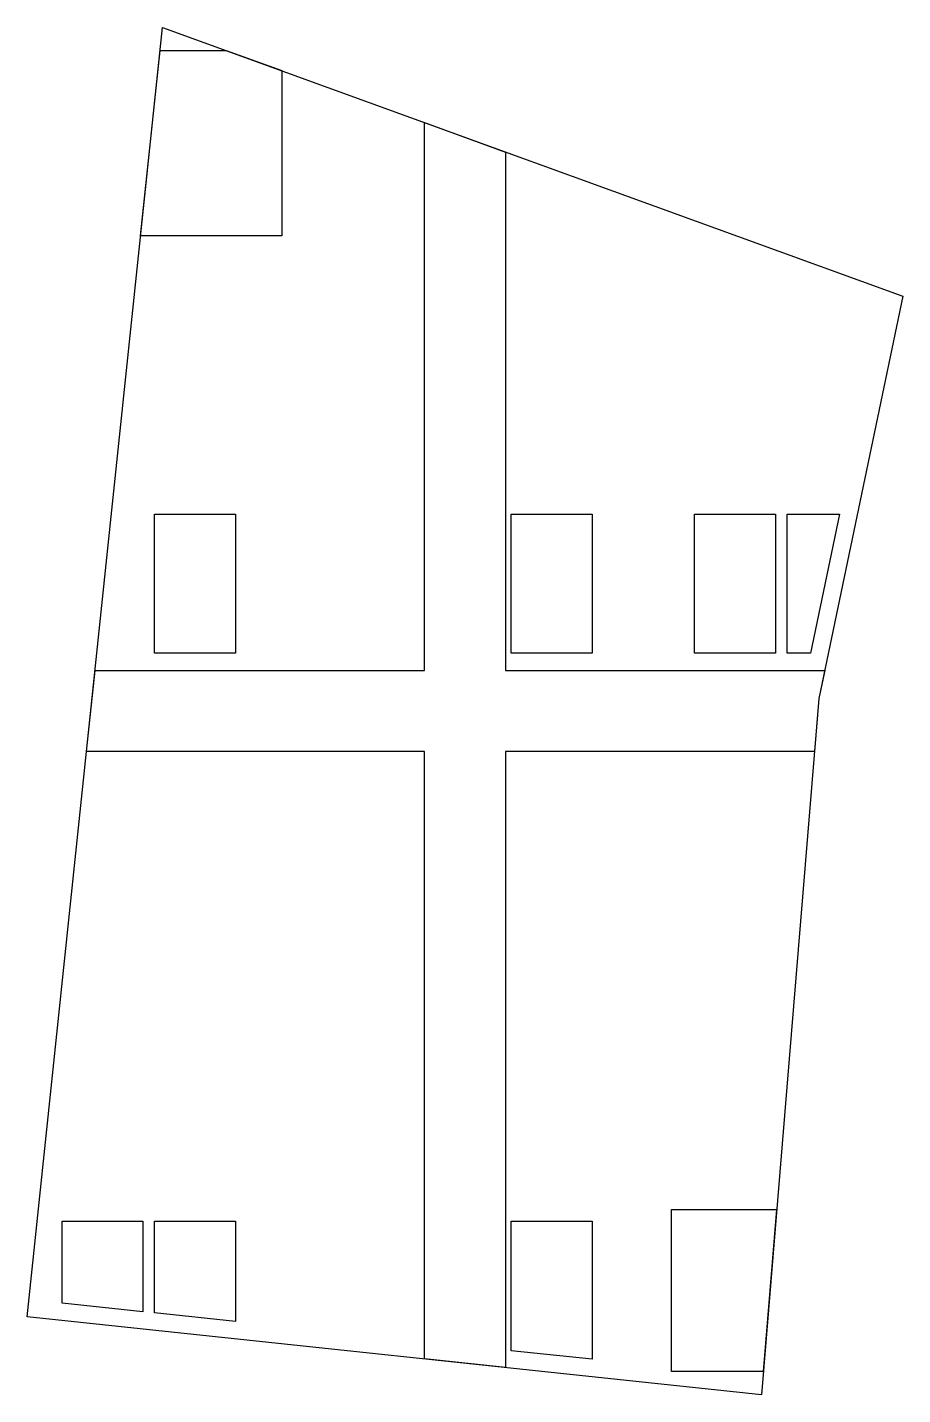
# Model space of a CAD drawing. Header units: metres. Extents: x 1 to 76, y 1 to 119.
import ezdxf

# ---------------------------------------------------------------- set-up
doc = ezdxf.new("R2010")
doc.units = ezdxf.units.M
for name, color, linetype in [('PTSP_BATAS_LAHAN', 7, 'Continuous'), ('PTSP_KDB', 1, 'Continuous'), ('PTSP_KDH', 3, 'Continuous'), ('PTSP_PSU_JALAN', 5, 'Continuous'), ('PTSP_PSU_MAKAM', 2, 'Continuous')]:
    doc.layers.add(name, color=color, linetype=linetype)

msp = doc.modelspace()

# ---------------------------------------------------------------- linework, layer by layer
at = {"layer": 'PTSP_BATAS_LAHAN'}
msp.add_lwpolyline([(0.51, 7.56), (12.2, 118.98), (76.19, 95.75), (68.94, 60.98), (63.97, 0.84)], close=True, dxfattribs=at)
at = {"layer": 'PTSP_KDB'}
for points in [[(11.51, 64.91), (11.51, 76.91), (18.51, 76.91), (18.51, 64.91)], [(42.35, 64.91), (42.35, 76.91), (49.35, 76.91), (49.35, 64.91)], [(58.19, 64.91), (58.19, 76.91), (65.19, 76.91), (65.19, 64.91)], [(66.19, 64.91), (66.19, 76.91), (70.73, 76.91), (68.23, 64.91)], [(3.51, 15.84), (10.51, 15.84), (10.51, 8.01), (3.51, 8.75)], [(11.51, 15.84), (18.51, 15.84), (18.51, 7.16), (11.51, 7.91)], [(42.35, 15.84), (49.35, 15.84), (49.35, 3.9), (42.35, 4.64)]]:
    msp.add_lwpolyline(points, close=True, dxfattribs=at)
at = {"layer": 'PTSP_KDH'}
msp.add_lwpolyline([(10.31, 100.98), (11.99, 116.98), (17.7, 116.98), (22.51, 115.24), (22.51, 100.98)], close=True, dxfattribs=at)
at = {"layer": 'PTSP_PSU_JALAN'}
msp.add_lwpolyline([(34.85, 3.93), (34.85, 56.41), (5.63, 56.41), (6.37, 63.41), (34.85, 63.41), (34.85, 110.76), (41.85, 108.21), (41.85, 63.41), (69.45, 63.41), (68.94, 60.98), (68.56, 56.41), (41.85, 56.41), (41.85, 3.18)], close=True, dxfattribs=at)
at = {"layer": 'PTSP_PSU_MAKAM'}
msp.add_lwpolyline([(56.19, 16.84), (65.29, 16.84), (64.14, 2.84), (56.19, 2.84)], close=True, dxfattribs=at)

doc.saveas('drawing.dxf')
